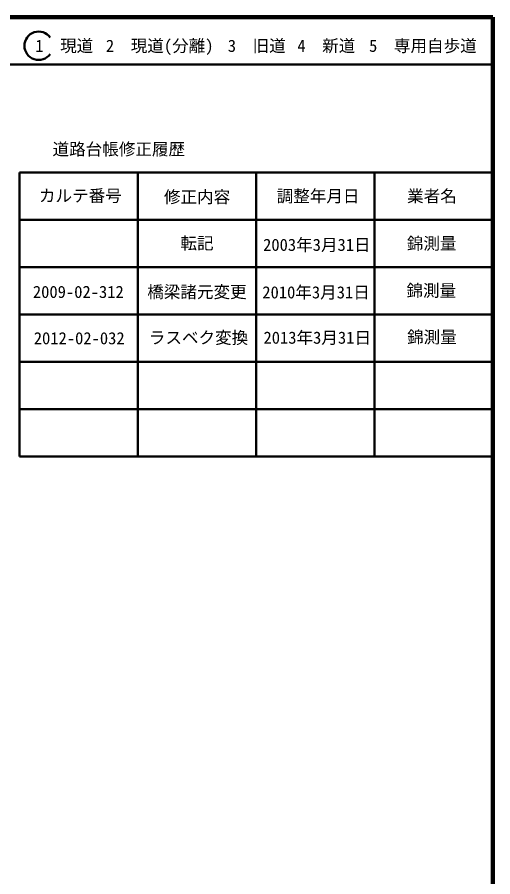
# Model space of a CAD drawing. Units: millimetres on the paper, enlarged 1000 times. Extents: x 40000 to 680000, y 20000 to 380000.
# Drawn here: x 579500 to 680000, y 198357 to 380000 of the extents above; entities that cross this region are included whole.
import ezdxf
from ezdxf.enums import TextEntityAlignment as Align

# ---------------------------------------------------------------- set-up
doc = ezdxf.new("R2010")
doc.units = ezdxf.units.MM
doc.header["$LTSCALE"] = 1000
for name, color, linetype, lineweight in [('M-TTL', 1, 'Continuous', 140), ('M-TTL-FRAM', 2, 'Continuous', 50), ('M-TTL-LINE', 7, 'Continuous', 50)]:
    doc.layers.add(name, color=color, linetype=linetype, lineweight=lineweight)
doc.layers.add('M-TTL-TXT', color=7, linetype='Continuous')
doc.styles.add('ＭＳ ゴシック', font='')
doc.styles.get('ＭＳ ゴシック').set_extended_font_data('MS Gothic')

msp = doc.modelspace()

# ---------------------------------------------------------------- linework, layer by layer
at = {"layer": 'M-TTL', "color": 2}
for p, q in [((680000, 380000), (40000, 380000)), ((680000, 20000), (680000, 380000))]:
    msp.add_line(p, q, dxfattribs=at)
at = {"layer": 'M-TTL-FRAM'}
for p, q in [((580000, 347197), (580000, 287197)), ((580000, 347197), (680000, 347197)), ((580000, 287197), (680000, 287197))]:
    msp.add_line(p, q, dxfattribs=at)
at = {"layer": 'M-TTL-LINE'}
for p, q in [((40000, 370000), (680000, 370000)), ((605000, 347197), (605000, 287197)), ((630000, 347197), (630000, 287197)), ((655000, 347197), (655000, 287197)), ((580000, 337197), (680000, 337197)), ((580000, 327197), (680000, 327197)), ((580000, 317197), (680000, 317197)), ((580000, 307197), (680000, 307197)), ((580000, 297197), (680000, 297197))]:
    msp.add_line(p, q, dxfattribs=at)
msp.add_arc((584031, 373958), 3000, 35.68533, 324.31467, dxfattribs=at)

# ---------------------------------------------------------------- texts
at = {"layer": 'M-TTL-TXT', "style": 'ＭＳ ゴシック'}
for s, p in [('1\u3000現道', (589448, 373958)), ('2\u3000現道(分離)', (609619, 373958)), ('3\u3000旧道', (630121, 373958)), ('4\u3000新道', (644824, 373958)), ('5\u3000専用自歩道', (665228, 373958)), ('道路台帳修正履歴', (600968, 352113)), ('カルテ番号', (592839, 342277)), ('修正内容', (617509, 342023)), ('調整年月日', (643089, 342197)), ('業者名', (667134, 342197)), ('転記', (617500, 332245)), ('2003年3月31日', (642816, 331903)), ('錦測量', (667077, 332189)), ('橋梁諸元変更', (617482, 321957)), ('2010年3月31日', (642653, 321860)), ('錦測量', (666991, 322229)), ('2009-02-312', (592418, 321957)), ('2012-02-032', (592605, 312164)), ('ラスベク変換', (617814, 312285)), ('2013年3月31日', (642901, 312285)), ('錦測量', (667135, 312407))]:
    msp.add_text(s, height=2566, dxfattribs=at).set_placement(p, align=Align.MIDDLE_CENTER)

doc.saveas('drawing.dxf')
